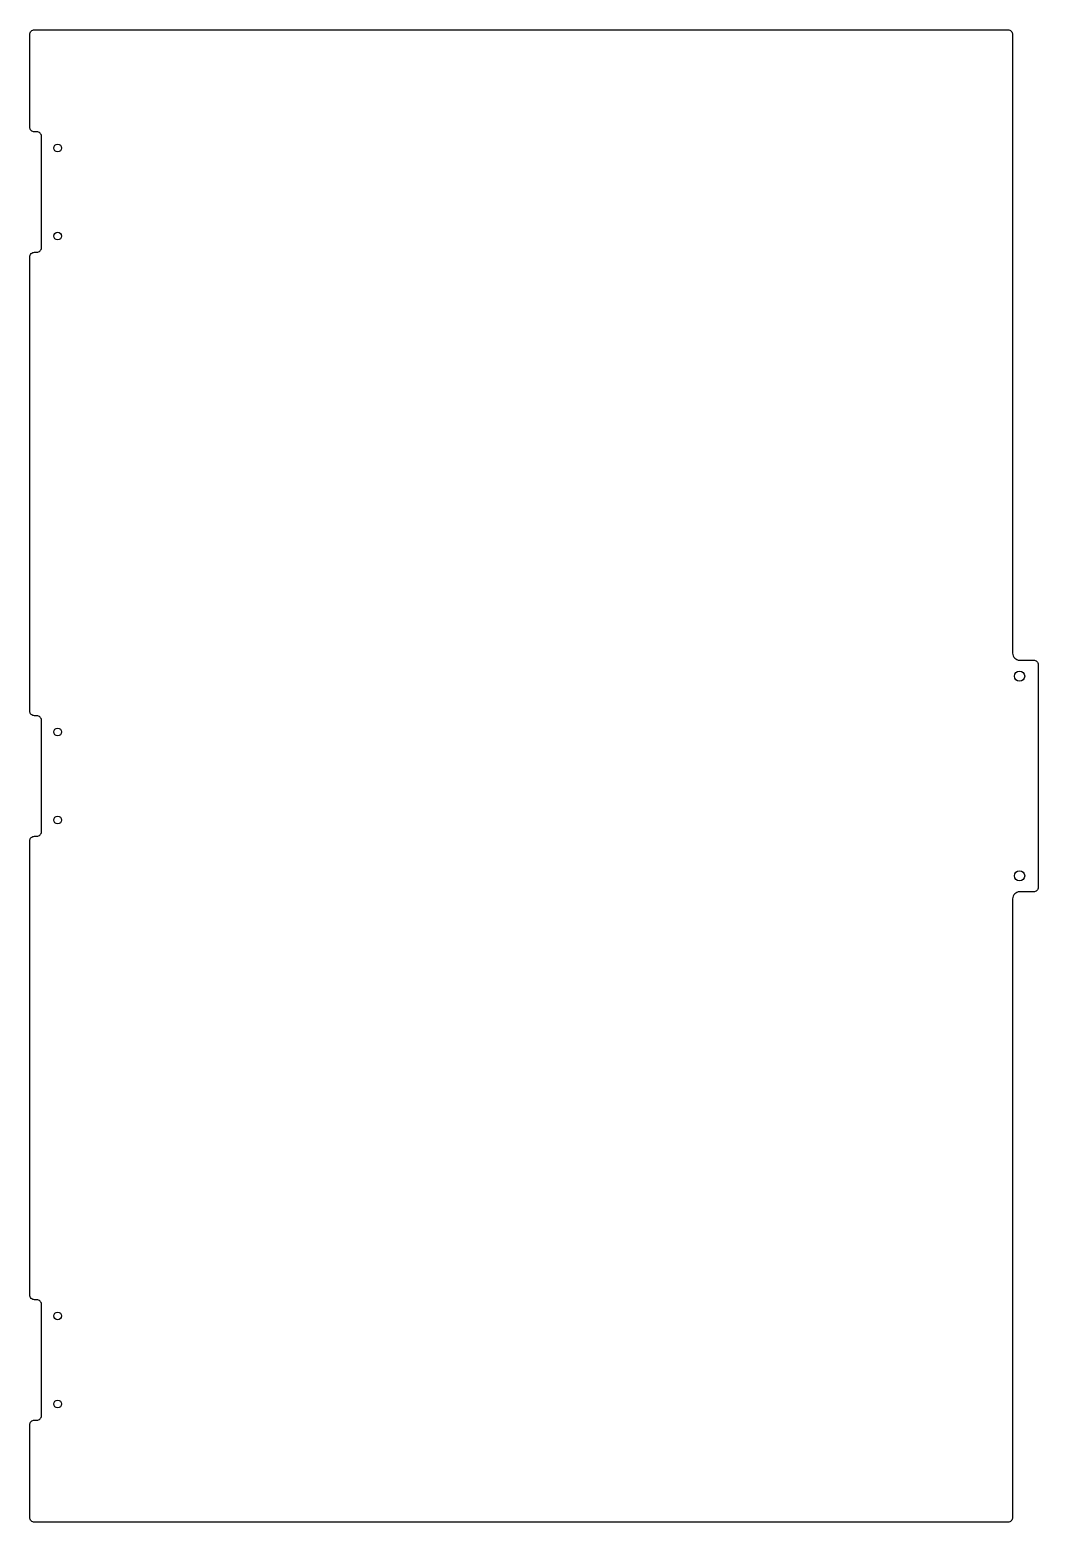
# Model space of a CAD drawing. Header units: millimetres. Extents: x -212 to 223, y 3 to 647.
import ezdxf

# ---------------------------------------------------------------- set-up
doc = ezdxf.new("R2010")
doc.units = ezdxf.units.MM
doc.layers.get('0').update_dxf_attribs({"linetype": 'CONTINUOUS'})

msp = doc.modelspace()

# ---------------------------------------------------------------- linework, layer by layer
msp.add_lwpolyline([(-212, 605), (-212, 645, -0.414214), (-210, 647), (210, 647, -0.414214), (212, 645), (212, 378, 0.414214), (215, 375), (221, 375, -0.414214), (223, 373), (223, 277, -0.414214), (221, 275), (215, 275, 0.414214), (212, 272), (212, 5, -0.414214), (210, 3), (-210, 3, -0.414214), (-212, 5), (-212, 45, -0.414214), (-210, 47), (-209, 47, 0.414214), (-207, 49), (-207, 97, 0.414214), (-209, 99), (-210, 99, -0.414214), (-212, 101), (-212, 297, -0.414214), (-210, 299), (-209, 299, 0.414214), (-207, 301), (-207, 349, 0.414214), (-209, 351), (-210, 351, -0.414214), (-212, 353), (-212, 549, -0.414214), (-210, 551), (-209, 551, 0.414214), (-207, 553), (-207, 601, 0.414214), (-209, 603), (-210, 603, -0.414214)], format="xyb", close=True)
for centre, radius in [((-200, 596), 1.65), ((-200, 558), 1.65), ((215, 368.08), 2.2), ((-200, 344), 1.65), ((-200, 306), 1.65), ((215, 281.92), 2.2), ((-200, 92), 1.65), ((-200, 54), 1.65)]:
    msp.add_circle(centre, radius)

doc.saveas('drawing.dxf')
